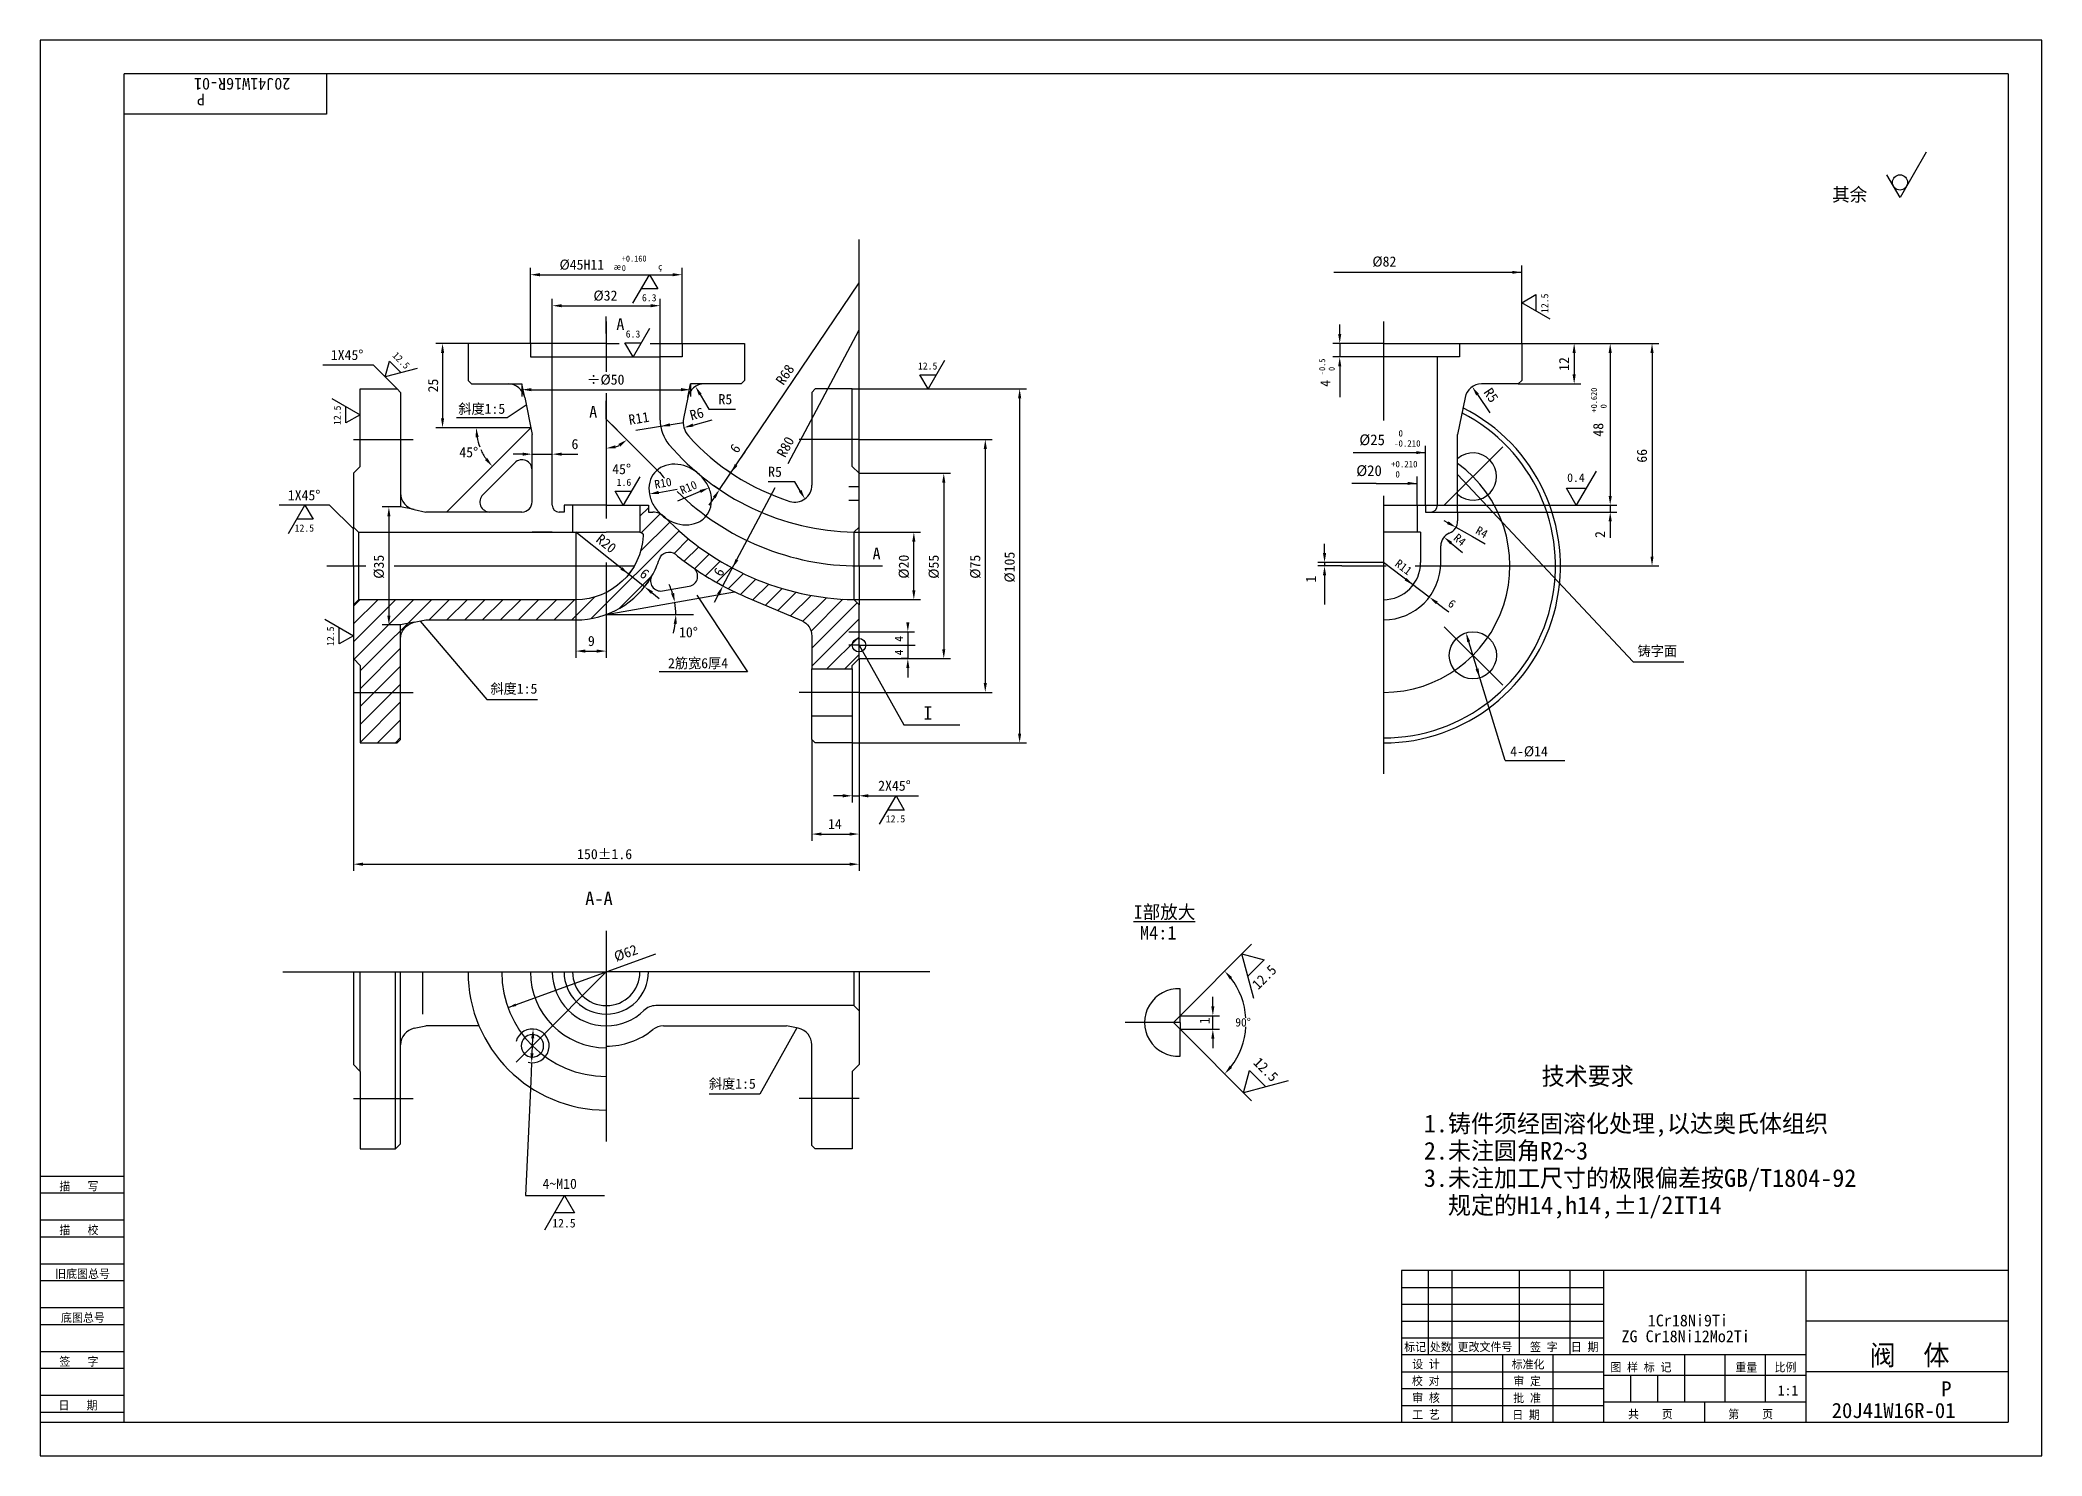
# Model space of a CAD drawing. Header units: metres. Extents: x 0 to 594, y 0 to 420.
import ezdxf

# ---------------------------------------------------------------- set-up
doc = ezdxf.new("R2010")
doc.units = ezdxf.units.M
for name, color, linetype in [('C', 6, 'Continuous'), ('D', 1, 'Continuous'), ('FL', 5, 'Continuous'), ('T', 7, 'Continuous'), ('TL', 4, 'Continuous')]:
    doc.layers.add(name, color=color, linetype=linetype)

# ---------------------------------------------------------------- blocks, each defined once
blk = doc.blocks.new('TUKUN2')
at = {"layer": 'FL'}
for p, q in [((0, 420), (0, 0)), ((594, 420), (0, 420)), ((594, 0), (594, 420)), ((0, 78), (25, 78)), ((0, 70), (25, 70)), ((0, 65), (25, 65)), ((0, 57), (25, 57)), ((412, 30), (412, 55)), ((419, 10), (419, 55)), ((439, 30), (439, 55)), ((454, 30), (454, 55)), ((0, 52), (25, 52)), ((404, 50), (464, 50)), ((0, 44), (25, 44)), ((404, 45), (464, 45)), ((0, 39), (25, 39)), ((404, 40), (464, 40)), ((0, 31), (25, 31)), ((404, 35), (464, 35)), ((449, 10), (449, 30)), ((0, 26), (25, 26)), ((404, 25), (464, 25)), ((0, 18), (25, 18)), ((404, 20), (464, 20)), ((0, 13), (25, 13)), ((404, 15), (464, 15)), ((0, 0), (594, 0))]:
    blk.add_line(p, q, dxfattribs=at)
at = {"layer": 'TL'}
for p, q in [((25, 10), (25, 410)), ((584, 410), (25, 410)), ((85, 410), (85, 398)), ((584, 410), (584, 10)), ((85, 398), (25, 398)), ((0, 83), (25, 83)), ((404, 55), (404, 10)), ((584, 55), (404, 55)), ((464, 10), (464, 55)), ((524, 10), (524, 55)), ((584, 40), (524, 40)), ((524, 30), (404, 30)), ((434, 10), (434, 30)), ((488, 16), (488, 30)), ((500, 16), (500, 30)), ((512, 16), (512, 30)), ((464, 24), (524, 24)), ((472, 16), (472, 24)), ((480, 16), (480, 24)), ((584, 25), (524, 25)), ((524, 16), (464, 16)), ((494, 10), (494, 16)), ((0, 10), (584, 10))]:
    blk.add_line(p, q, dxfattribs=at)
at = {"layer": 'T'}
for s, p in [('描   写', (5.74, 78.76)), ('描   校', (5.74, 65.76)), ('旧底图总号', (4.49, 52.76)), ('底图总号', (6.22, 39.76)), ('标记', (404.75, 31.07)), ('处数', (412.38, 31.07)), ('更改文件号', (420.61, 31.07)), ('签 字', (442.1, 31.07)), ('日 期', (454.23, 31.07)), ('签   字', (5.74, 26.76)), ('校 对', (407.05, 20.99)), ('设 计', (407.14, 25.99)), ('标准化', (436.65, 25.93)), ('审 定', (437.13, 20.93)), ('图 样 标 记', (465.95, 25.04)), ('重量', (503.03, 25.04)), ('比例', (514.64, 25.04)), ('审 核', (407.14, 15.99)), ('批 准', (437.13, 15.93)), ('日   期', (5.45, 13.76)), ('工 艺', (407.14, 10.99)), ('日 期', (436.84, 10.93)), ('共    页', (471.18, 11.13)), ('第    页', (500.9, 11.13))]:
    blk.add_text(s, height=2.5, dxfattribs=at).set_placement(p)

msp = doc.modelspace()

# ---------------------------------------------------------------- linework, layer by layer
for p, q in [((178, 278.76), (180.5, 281.26)), ((178.43, 273.89), (184.02, 279.48)), ((163.55, 248.4), (189.59, 274.44)), ((178.18, 268.34), (186.85, 277.01)), ((188.16, 267.71), (192.45, 272)), ((191.15, 265.39), (195.43, 269.68)), ((194.23, 263.17), (198.55, 267.49)), ((197.43, 261.07), (201.79, 265.43)), ((200.75, 259.09), (205.17, 263.51)), ((204.21, 257.24), (208.7, 261.73)), ((171.85, 251.39), (181.61, 261.15)), ((207.8, 255.53), (212.37, 260.1)), ((211.51, 253.94), (216.2, 258.62)), ((215.23, 252.36), (220.2, 257.32)), ((218.95, 250.77), (224.38, 256.2)), ((93, 246.8), (100.2, 254)), ((93, 241.49), (105.51, 254)), ((93, 252.1), (94.9, 254)), ((93.16, 236.34), (110.81, 254)), ((95, 232.89), (116.11, 254)), ((115.42, 248), (121.42, 254)), ((120.72, 248), (126.72, 254)), ((126.02, 248), (132.02, 254)), ((131.33, 248), (137.33, 254)), ((136.63, 248), (142.63, 254)), ((141.93, 248), (147.93, 254)), ((147.24, 248), (153.24, 254)), ((152.54, 248), (158.54, 254)), ((157.84, 248), (164.66, 254.82)), ((222.67, 249.19), (228.76, 255.28)), ((226.38, 247.59), (233.37, 254.58)), ((228.77, 244.68), (238.23, 254.14)), ((229, 239.61), (242.45, 253.06)), ((229, 234.3), (243, 248.3)), ((95, 227.58), (107, 239.58)), ((233.5, 233.5), (243, 243)), ((238.8, 233.5), (243, 237.7)), ((95, 222.28), (107, 234.28)), ((95, 216.98), (107, 228.98)), ((95, 211.67), (107, 223.67)), ((100.13, 211.5), (107, 218.37)), ((105.43, 211.5), (107, 213.07))]:
    msp.add_line(p, q)
at = {"layer": 'C'}
for p, q in [((168, 336.47), (168, 321.6)), ((398.63, 336.47), (398.63, 307.13)), ((168, 315.21), (168, 278.07)), ((168, 307.56), (183.79, 291.77)), ((93, 301.5), (110.72, 301.5)), ((243, 301.5), (225.28, 301.5)), ((416.66, 282.03), (433.99, 299.36)), ((243, 287.5), (240, 287.5)), ((240, 283.5), (243, 283.5)), ((398.63, 284.83), (398.63, 202.33)), ((85.14, 264), (96.65, 264)), ((105.05, 264), (176.32, 264)), ((168, 264.99), (168, 244.46)), ((243, 264), (247.51, 264)), ((386.22, 264), (399.38, 264)), ((408.03, 264), (458.4, 264)), ((240, 244.5), (243, 244.5)), ((416.66, 245.97), (433.99, 228.64)), ((243, 240.5), (240, 240.5)), ((93, 226.5), (110.72, 226.5)), ((243, 226.5), (225.28, 226.5)), ((168, 155.76), (168, 93.28)), ((72, 143.57), (168, 143.57)), ((168, 143.57), (146.79, 122.36)), ((264, 143.57), (168, 143.57)), ((338.27, 128.57), (322, 128.57)), ((146.79, 122.36), (141.23, 116.81)), ((93, 106.07), (110.72, 106.07)), ((243, 106.07), (225.28, 106.07))]:
    msp.add_line(p, q, dxfattribs=at)
for centre, radius, start, end in [((243, 341), 77, 219.74, 221.44), ((398.63, 264), 37.5, 270, 54.08), ((243, 341), 77, 225.49, 270), ((168, 143.57), 31, 180, 270)]:
    msp.add_arc(centre, radius, start, end, dxfattribs=at)
at = {"layer": 'D'}
for p, q in [((559.69, 386.78), (551.88, 373.26)), ((551.88, 373.26), (547.98, 380.02)), ((243, 291.5), (243, 360.8)), ((145.5, 330), (145.5, 352.39)), ((190.5, 330), (190.5, 352.39)), ((383.84, 351.1), (439.63, 351.1)), ((439.63, 349.34), (439.63, 353.1)), ((439.63, 330), (439.63, 351.81)), ((148.3, 350.39), (187.7, 350.39)), ((175.94, 341.94), (180.82, 350.39)), ((183.26, 346.16), (178.38, 346.16)), ((180.82, 350.39), (183.26, 346.16)), ((201.62, 286.65), (243, 348)), ((152, 326), (152, 343.2)), ((154.8, 341.2), (181.2, 341.2)), ((184, 326), (184, 343.2)), ((439.63, 342.08), (443.86, 344.51)), ((448.08, 337.2), (439.63, 342.08)), ((443.86, 344.51), (443.86, 339.64)), ((180.88, 334.45), (176, 326)), ((221.95, 294.43), (243, 334)), ((385.64, 332.8), (385.64, 335.6)), ((127, 330), (117.43, 330)), ((119.43, 327.2), (119.43, 307.8)), ((173.56, 330.22), (178.44, 330.22)), ((176, 326), (173.56, 330.22)), ((398.63, 330), (383.64, 330)), ((385.64, 330), (385.64, 326)), ((439.63, 330), (457.2, 330)), ((455.2, 327.2), (455.2, 320.8)), ((457.2, 330), (467.89, 330)), ((465.89, 327.2), (465.89, 284.8)), ((467.89, 330), (480.3, 330)), ((478.3, 327.2), (478.3, 266.8)), ((98.93, 323.57), (83.93, 323.57)), ((106, 316.5), (98.93, 323.57)), ((102.44, 320.06), (103.7, 324.77)), ((111.86, 322.59), (102.44, 320.06)), ((103.7, 324.77), (107.15, 321.32)), ((268.4, 324.95), (263.52, 316.5)), ((398.63, 326), (383.64, 326)), ((385.64, 323.2), (385.64, 320.4)), ((138.9, 318), (143, 318)), ((143, 318), (143, 314.29)), ((143.8, 313.98), (143, 318)), ((145.8, 316.29), (190.2, 316.29)), ((192.2, 313.98), (193, 318)), ((193, 318), (193, 314.29)), ((197.1, 318), (193, 318)), ((195.89, 314.84), (198.42, 310.47)), ((241, 316.5), (292.66, 316.5)), ((263.52, 316.5), (261.08, 320.72)), ((261.08, 320.72), (265.96, 320.72)), ((385.64, 320.4), (385.64, 314.02)), ((426.51, 314.83), (430.14, 309.4)), ((438.63, 318), (457.2, 318)), ((86.55, 313.72), (95, 308.85)), ((90.78, 306.41), (90.78, 311.29)), ((144.26, 311.72), (138.57, 307.98)), ((198.42, 310.47), (201.22, 310.47)), ((201.22, 310.47), (206.31, 310.47)), ((290.66, 313.7), (290.66, 214.3)), ((95, 308.85), (90.78, 306.41)), ((145.6, 305), (117.43, 305)), ((138.57, 307.98), (123.57, 307.98)), ((176.83, 304.23), (190.9, 306.53)), ((193.75, 305.77), (199.42, 307.31)), ((143.2, 297.16), (140.4, 297.16)), ((146, 297.16), (146, 299.16)), ((146, 297.16), (152, 297.16)), ((152, 297.16), (152, 299.16)), ((154.8, 297.16), (157.6, 297.16)), ((157.6, 297.16), (159.55, 297.16)), ((208.1, 296.27), (209.19, 297.88)), ((243, 301.5), (282.47, 301.5)), ((280.47, 298.7), (280.47, 229.3)), ((389.63, 297.62), (411.13, 297.62)), ((411.13, 297.22), (411.13, 299.62)), ((411.13, 282), (411.13, 299.03)), ((204.97, 291.63), (203.32, 292.75)), ((243, 291.5), (270.15, 291.5)), ((420.63, 291.14), (472.74, 235.58)), ((461.69, 292.14), (455.84, 282)), ((107, 285.6), (107, 281.5)), ((170.63, 286.22), (175.51, 286.22)), ((173.07, 282), (170.63, 286.22)), ((177.95, 290.45), (173.07, 282)), ((183.56, 285.82), (189.01, 286.82)), ((195.89, 286.09), (189.16, 283.24)), ((201.62, 286.65), (199.96, 287.77)), ((202.62, 258.07), (218.15, 287.27)), ((221.14, 288.94), (216.05, 288.94)), ((223.94, 288.94), (221.14, 288.94)), ((225.52, 286.3), (223.94, 288.94)), ((268.15, 288.7), (268.15, 239.3)), ((396.46, 288.49), (389.22, 288.49)), ((396.46, 288.49), (408.63, 288.49)), ((408.63, 287.59), (408.63, 290.49)), ((408.63, 282), (408.63, 289.29)), ((452.91, 287.07), (458.77, 287.07)), ((455.84, 282), (452.91, 287.07)), ((85.93, 282.07), (70.93, 282.07)), ((73.7, 273.62), (78.58, 282.07)), ((78.58, 282.07), (81.02, 277.85)), ((93, 275), (85.93, 282.07)), ((107, 281.5), (101.51, 281.5)), ((111.02, 280.7), (107, 281.5)), ((200.05, 284.33), (198.49, 282.01)), ((411.13, 282), (467.89, 282)), ((412.63, 280), (467.89, 280)), ((465.89, 282), (465.89, 280)), ((465.89, 282), (467.89, 282)), ((81.02, 277.85), (76.14, 277.85)), ((103.51, 278.7), (103.51, 249.3)), ((179.36, 257.84), (159, 274)), ((159, 274), (159, 272.59)), ((241.5, 274.02), (261.27, 274.02)), ((417.68, 276.83), (416.63, 277.42)), ((420.12, 275.46), (425.01, 272.72)), ((465.89, 277.2), (465.89, 274.4)), ((465.89, 274.4), (465.89, 272.31)), ((159, 272.59), (159, 236.75)), ((259.27, 256.81), (259.27, 271.22)), ((381.13, 267.8), (381.13, 270.6)), ((418.71, 270.77), (422.06, 267.97)), ((425.01, 272.72), (428.82, 270.59)), ((174.67, 261.57), (175.91, 263.13)), ((205.44, 263.37), (203.67, 264.31)), ((395.07, 265), (379.13, 265)), ((386.22, 264), (379.13, 264)), ((381.13, 265), (381.13, 264)), ((398.63, 265), (395.07, 265)), ((412.2, 254.76), (398.63, 265)), ((458.4, 264), (480.3, 264)), ((179.36, 257.84), (180.61, 259.4)), ((181.56, 256.09), (183.75, 254.35)), ((201.31, 255.6), (199.99, 253.13)), ((202.62, 258.07), (200.85, 259.01)), ((381.13, 261.2), (381.13, 258.4)), ((381.13, 258.4), (381.13, 252.6)), ((168, 249.61), (193.86, 249.61)), ((194.9, 255.35), (209.96, 232.64)), ((241.5, 254.01), (261.27, 254.01)), ((414.44, 253.07), (416.67, 251.39)), ((416.67, 251.39), (417.98, 250.4)), ((84.55, 248.18), (93, 243.3)), ((88.78, 240.86), (88.78, 245.74)), ((107, 246.5), (101.51, 246.5)), ((111.02, 247.3), (107, 246.5)), ((107, 242.4), (107, 246.5)), ((112.75, 247.65), (132.61, 224.38)), ((168, 244.46), (168, 236.75)), ((243, 244.5), (259.48, 244.5)), ((257.48, 244.5), (257.48, 236.5)), ((93, 243.3), (88.78, 240.86)), ((161.8, 238.75), (165.2, 238.75)), ((243, 240.5), (256.35, 216.89)), ((243, 240.5), (259.67, 240.5)), ((434.69, 206.3), (423.92, 241.5)), ((93, 236.5), (93, 173.53)), ((189.96, 232.64), (183.71, 232.64)), ((209.96, 232.64), (189.96, 232.64)), ((243, 236.5), (243, 193.82)), ((243, 236.5), (270.15, 236.5)), ((257.48, 236.5), (255.48, 236.5)), ((257.48, 233.7), (257.48, 230.9)), ((472.74, 235.58), (487.74, 235.58)), ((243, 226.5), (282.47, 226.5)), ((132.61, 224.38), (147.61, 224.38)), ((256.35, 216.89), (272.89, 216.89)), ((229, 212.5), (229, 182.47)), ((241, 211.5), (292.66, 211.5)), ((241, 211.5), (241, 193.82)), ((434.69, 206.3), (452.47, 206.3)), ((238.2, 195.82), (235.4, 195.82)), ((241, 195.82), (243, 195.82)), ((243, 193.82), (243, 182.47)), ((245.8, 195.82), (248.6, 195.82)), ((248.6, 195.82), (260.69, 195.82)), ((249.1, 187.37), (253.98, 195.82)), ((256.42, 191.6), (251.54, 191.6)), ((253.98, 195.82), (256.42, 191.6)), ((231.8, 184.47), (240.2, 184.47)), ((243, 182.47), (243, 173.53)), ((95.8, 175.53), (240.2, 175.53)), ((138.86, 132.99), (182.7, 148.91)), ((338.27, 130.57), (359.48, 151.79)), ((360.15, 135.73), (356.62, 148.92)), ((356.62, 148.92), (363.21, 147.15)), ((363.21, 147.15), (358.38, 142.32)), ((347.99, 133.37), (347.99, 136.17)), ((224.59, 126.95), (213.58, 107.32)), ((338.27, 130.57), (349.99, 130.57)), ((338.27, 126.57), (359.48, 105.36)), ((338.27, 126.57), (349.99, 126.57)), ((347.99, 126.57), (347.99, 130.57)), ((145.98, 119.46), (146.18, 123.85)), ((347.99, 123.77), (347.99, 120.97)), ((145.85, 116.66), (145.59, 111.06)), ((357.1, 107.75), (358.87, 114.34)), ((358.87, 114.34), (363.7, 109.51)), ((145.59, 111.06), (144.04, 77.23)), ((213.58, 107.32), (198.58, 107.32)), ((370.29, 111.28), (357.1, 107.75)), ((144.04, 77.23), (167.45, 77.23)), ((149.76, 67.09), (155.62, 77.23)), ((155.62, 77.23), (158.55, 72.16)), ((158.55, 72.16), (152.69, 72.16))]:
    msp.add_line(p, q, dxfattribs=at)
msp.add_lwpolyline([(195.26, 291.46, 0.08), (191.86, 293.49, 0.09), (188.31, 294.19, 0.1), (184.85, 293.51, 0.12), (182.32, 291.65, 0.12), (180.9, 288.84, 0.1), (180.8, 285.32, 0.09), (182.08, 281.93, 0.08), (184.65, 278.91, 0.08), (188.05, 276.88, 0.09), (191.6, 276.18, 0.1), (195.06, 276.86, 0.12), (197.59, 278.73, 0.12), (199.01, 281.53, 0.1), (199.1, 285.06, 0.09), (197.83, 288.44, 0.08)], format="xyb", close=True, dxfattribs=at)
msp.add_circle((551.88, 377.77), 2.25, dxfattribs=at)
for centre, radius, start, end in [((145.6, 305), 16.16, 189.94, 200.57), ((145.6, 305), 16.16, 203.59, 215.06), ((168, 307.56), 8.69, 288.55, 296.45), ((168, 249.61), 20.67, 17.77, 25.54), ((168, 249.61), 20.67, 0, 10), ((168, 249.61), 20.67, 344.46, 352.23), ((336.27, 128.57), 21.56, 3.74, 37.55), ((336.27, 128.57), 21.56, 322.45, 356.61)]:
    msp.add_arc(centre, radius, start, end, dxfattribs=at)
for points in [[(148.3, 350.86), (148.3, 349.92), (145.5, 350.39)], [(187.7, 350.86), (187.7, 349.92), (190.5, 350.39)], [(436.83, 351.55), (439.63, 351.1), (436.83, 350.65)], [(154.8, 341.66), (154.8, 340.73), (152, 341.2)], [(181.2, 341.66), (181.2, 340.73), (184, 341.2)], [(385.17, 332.8), (386.1, 332.8), (385.64, 330)], [(118.97, 327.2), (119.9, 327.2), (119.43, 330)], [(454.73, 327.2), (455.66, 327.2), (455.2, 330)], [(465.42, 327.2), (466.36, 327.2), (465.89, 330)], [(477.84, 327.2), (478.77, 327.2), (478.3, 330)], [(385.17, 323.2), (386.1, 323.2), (385.64, 326)], [(454.73, 320.8), (455.66, 320.8), (455.2, 318)], [(145.8, 316.76), (145.8, 315.83), (143, 316.29)], [(190.2, 316.76), (190.2, 315.83), (193, 316.29)], [(195.48, 314.6), (196.29, 315.07), (194.48, 317.26)], [(290.19, 313.7), (291.13, 313.7), (290.66, 316.5)], [(426.12, 314.57), (426.89, 315.09), (424.95, 317.16)], [(118.97, 307.8), (119.9, 307.8), (119.43, 305)], [(129.21, 302.17), (130.14, 302.25), (129.44, 305)], [(186.98, 305.41), (186.83, 306.33), (184.14, 305.42)], [(193.87, 305.32), (193.63, 306.22), (191.05, 305.04)], [(143.2, 297.63), (143.2, 296.7), (146, 297.16)], [(154.8, 297.63), (154.8, 296.7), (152, 297.16)], [(170.84, 298.87), (170.69, 299.79), (168, 298.88)], [(171.6, 300.17), (172.14, 299.41), (174.14, 301.42)], [(280.01, 298.7), (280.94, 298.7), (280.47, 301.5)], [(408.33, 298.07), (411.13, 297.62), (408.33, 297.17)], [(132.73, 296.02), (132.01, 295.42), (134.17, 293.57)], [(206.93, 293.69), (206.15, 294.21), (204.97, 291.63)], [(267.68, 288.7), (268.61, 288.7), (268.15, 291.5)], [(183.64, 285.36), (183.47, 286.28), (180.8, 285.32)], [(196.07, 285.66), (195.71, 286.52), (198.47, 287.18)], [(199.67, 284.59), (200.44, 284.07), (201.62, 286.65)], [(225.92, 286.54), (225.12, 286.06), (226.95, 283.9)], [(405.83, 288.94), (408.63, 288.49), (405.83, 288.04)], [(103.04, 278.7), (103.97, 278.7), (103.51, 281.5)], [(465.42, 284.8), (466.36, 284.8), (465.89, 282)], [(465.42, 277.2), (466.36, 277.2), (465.89, 280)], [(258.8, 271.22), (259.73, 271.22), (259.27, 274.02)], [(417.45, 276.42), (417.91, 277.24), (420.12, 275.46)], [(380.66, 267.8), (381.6, 267.8), (381.13, 265)], [(418.41, 270.41), (419.01, 271.13), (416.56, 272.57)], [(172.18, 262.94), (172.76, 263.67), (174.67, 261.57)], [(207.16, 265.62), (206.34, 266.06), (205.44, 263.37)], [(380.66, 261.2), (381.6, 261.2), (381.13, 264)], [(477.84, 266.8), (478.77, 266.8), (478.3, 264)], [(181.85, 256.46), (181.27, 255.73), (179.36, 257.84)], [(188.14, 256.03), (187.23, 255.8), (188.36, 253.2)], [(200.89, 255.82), (201.72, 255.38), (202.62, 258.07)], [(258.8, 256.81), (259.73, 256.81), (259.27, 254.01)], [(404.9, 259.69), (405.46, 260.43), (407.41, 258.37)], [(188.01, 246.85), (188.94, 246.78), (188.67, 249.61)], [(414.72, 253.45), (414.16, 252.7), (412.2, 254.76)], [(103.04, 249.3), (103.97, 249.3), (103.51, 246.5)], [(257.02, 247.3), (257.95, 247.3), (257.48, 244.5)], [(423.47, 241.36), (424.36, 241.64), (423.1, 244.18)], [(161.8, 239.21), (161.8, 238.28), (159, 238.75)], [(165.2, 239.21), (165.2, 238.28), (168, 238.75)], [(267.68, 239.3), (268.61, 239.3), (268.15, 236.5)], [(257.02, 233.7), (257.95, 233.7), (257.48, 236.5)], [(425.93, 233.33), (426.82, 233.6), (427.2, 230.79)], [(280.01, 229.3), (280.94, 229.3), (280.47, 226.5)], [(290.19, 214.3), (291.13, 214.3), (290.66, 211.5)], [(238.2, 196.29), (238.2, 195.35), (241, 195.82)], [(245.8, 196.29), (245.8, 195.35), (243, 195.82)], [(231.8, 184.94), (231.8, 184.01), (229, 184.47)], [(240.2, 184.94), (240.2, 184.01), (243, 184.47)], [(95.8, 175.99), (95.8, 175.06), (93, 175.53)], [(240.2, 175.99), (240.2, 175.06), (243, 175.53)], [(353.01, 141.41), (353.71, 142.02), (351.51, 143.82)], [(141.05, 134.2), (138.86, 132.99), (141.32, 133.46)], [(347.52, 133.37), (348.45, 133.37), (347.99, 130.57)], [(146.65, 123.83), (145.71, 123.87), (146.31, 126.65)], [(347.52, 123.77), (348.45, 123.77), (347.99, 126.57)], [(146.44, 119.43), (145.51, 119.48), (145.85, 116.66)], [(353.71, 115.13), (353.01, 115.74), (351.51, 113.33)]]:
    msp.add_solid(points, dxfattribs=at)
at = {"layer": 'FL'}
msp.add_circle((243, 240.5), 2, dxfattribs=at)
for centre, radius, start, end in [((337.75, 128.57), 10.01, 87.03, 272.97), ((146.08, 121.65), 5, 255, 165)]:
    msp.add_arc(centre, radius, start, end, dxfattribs=at)
at = {"layer": 'TL'}
for p, q in [((168, 333), (168, 338)), ((127, 330), (127, 319)), ((145.5, 330), (127, 330)), ((168, 330), (145.5, 330)), ((145.5, 330), (145.5, 326)), ((168, 330), (171.87, 330)), ((181.06, 330), (190.5, 330)), ((190.5, 330), (209, 330)), ((190.5, 330), (190.5, 326)), ((209, 330), (209, 319)), ((398.63, 330), (421.13, 330)), ((421.13, 330), (439.63, 330)), ((421.13, 330), (421.13, 326)), ((439.63, 330), (439.63, 319)), ((145.5, 326), (152, 326)), ((152, 282), (152, 326)), ((152, 326), (184, 326)), ((184, 307.2), (184, 326)), ((190.5, 326), (184, 326)), ((414.63, 326), (398.63, 326)), ((421.13, 326), (414.63, 326)), ((414.63, 282), (414.63, 326)), ((95, 293.5), (95, 316.5)), ((95, 316.5), (106, 316.5)), ((107, 315.5), (106, 316.5)), ((107, 315.5), (107, 285.6)), ((128, 318), (127, 319)), ((128, 318), (138.9, 318)), ((208, 318), (197.1, 318)), ((209, 319), (208, 318)), ((229, 315.5), (230, 316.5)), ((229, 315.5), (229, 287.93)), ((241, 316.5), (230, 316.5)), ((241, 293.5), (241, 316.5)), ((438.63, 318), (427.73, 318)), ((438.63, 318), (439.63, 319)), ((143.8, 313.98), (146, 303)), ((168, 307.56), (168, 313)), ((192.2, 313.98), (190.96, 307.78)), ((422.83, 313.98), (420.63, 303)), ((145.6, 305), (120.6, 280)), ((146, 292.5), (146, 303)), ((168, 307.56), (171.24, 304.33)), ((420.63, 292.5), (420.63, 303)), ((93, 291.5), (95, 293.5)), ((140.88, 294.62), (131.38, 285.12)), ((146, 283), (146, 292.5)), ((243, 291.5), (241, 293.5)), ((243, 275.52), (243, 291.5)), ((420.63, 280), (420.63, 292.5)), ((111.02, 280.7), (114.5, 280)), ((133.5, 280), (114.5, 280)), ((143, 280), (133.5, 280)), ((155.5, 280), (154, 280)), ((158, 282), (155.5, 282)), ((155.5, 282), (155.5, 280)), ((168, 282), (158, 282)), ((158, 282), (158, 274)), ((158, 282), (158, 282)), ((168, 282), (178, 282)), ((178, 282), (178, 282)), ((178, 282), (178, 274)), ((178, 282), (180.5, 282)), ((180.5, 282), (180.5, 280)), ((180.5, 280), (181.81, 280)), ((398.63, 282), (408.63, 282)), ((408.63, 282), (408.63, 282)), ((408.63, 282), (408.63, 274)), ((408.63, 282), (411.13, 282)), ((411.13, 282), (411.13, 280)), ((411.13, 280), (412.63, 280)), ((420.63, 280), (420.63, 277.42)), ((93, 264), (93, 275.5)), ((94.5, 274), (94.5, 254)), ((152, 274), (146, 274)), ((158, 274), (168, 274)), ((178, 274), (168, 274)), ((177.97, 274), (178, 274)), ((241.5, 274.02), (243, 275.52)), ((241.5, 274.02), (241.5, 254.01)), ((243, 264), (243, 275.52)), ((408.63, 274), (398.63, 274)), ((409.63, 274), (408.63, 274)), ((409.63, 274), (409.63, 265)), ((415.63, 265), (415.63, 270)), ((93, 264), (93, 252.5)), ((243, 264), (243, 252.51)), ((245, 264), (250, 264)), ((168, 249.61), (206.09, 256.32)), ((184.67, 256.61), (192.65, 258.02)), ((94.5, 254), (93, 252.5)), ((241.5, 254.01), (243, 252.51)), ((229, 219.5), (229, 233.5)), ((241, 233.5), (241, 219.5)), ((229, 219.5), (241, 219.5)), ((229, 212.5), (229, 219.5)), ((241, 219.5), (241, 211.5)), ((230, 211.5), (229, 212.5)), ((241, 211.5), (230, 211.5)), ((93, 143.57), (93, 132.57)), ((95, 114.07), (95, 143.57)), ((105.5, 91.07), (105.5, 143.57)), ((107, 92.57), (107, 143.57)), ((113.59, 131), (113.59, 143.57)), ((241.5, 143.57), (241.5, 133.57)), ((243, 143.57), (243, 132.57)), ((93, 132.57), (93, 116.07)), ((241.5, 133.57), (182.7, 133.57)), ((241.5, 133.57), (243, 132.07)), ((243, 132.57), (243, 116.07)), ((111.02, 126.88), (114.5, 127.57)), ((130.25, 127.57), (114.5, 127.57)), ((184.97, 127.57), (221.5, 127.57)), ((224.98, 126.88), (221.5, 127.57)), ((229, 92.07), (229, 121.97)), ((93, 116.07), (95, 114.07)), ((95, 114.07), (95, 91.07)), ((243, 116.07), (241, 114.07)), ((241, 114.07), (241, 91.07)), ((95, 91.07), (105.5, 91.07)), ((105.5, 91.07), (107, 92.57)), ((230, 91.07), (229, 92.07)), ((241, 91.07), (230, 91.07))]:
    msp.add_line(p, q, dxfattribs=at)
for points in [[(93, 291.5), (93, 275.5), (94.5, 274), (158, 274)], [(338.27, 118.57), (338.27, 126.57), (336.27, 128.57), (338.27, 130.57), (338.27, 138.57)], [(338.27, 128.57), (338.27, 130.57)], [(338.27, 128.57), (338.27, 126.57)]]:
    msp.add_lwpolyline(points, dxfattribs=at)
for points in [[(177.97, 274, -0.43), (178.97, 272.95, -0.4), (159, 254), (94.5, 254)], [(93, 252.5), (93, 236.5), (95, 234.5), (95, 211.5), (106, 211.5), (107, 212.5), (107, 242.4, -0.36), (111.02, 247.3), (114.5, 248), (159, 248, 0.27), (181.55, 261.06, 0.05), (183.76, 266.06, -0.53), (188.51, 267.46, 0.02), (193.85, 263.43, 0.05), (209.34, 254.86), (225.96, 247.79, -0.3), (229, 243.19), (229, 233.5), (241, 233.5), (241, 234.5), (243, 236.5), (243, 252.51)], [(149.41, 121.65, 1), (142.75, 121.65, 1), (149.41, 121.65, 1)]]:
    msp.add_lwpolyline(points, format="xyb", dxfattribs=at)
msp.add_circle((425.15, 237.48), 7, dxfattribs=at)
for centre, radius, start, end in [((138.9, 313), 5, 11.31, 90), ((197.1, 313), 5, 90, 168.69), ((427.73, 313), 5, 90, 168.69), ((398.63, 264), 52.5, 270, 63.31), ((398.63, 264), 51, 270, 62.85), ((195, 307.2), 11, 180, 220.37), ((196.84, 306.61), 6, 168.69, 221.88), ((243, 348), 74, 220.37, 268.84), ((243, 348), 68, 221.88, 252.45), ((425.15, 290.52), 7, 229.82, 130.18), ((143, 292.5), 3, 0, 135), ((112, 285.6), 5, 180, 258.69), ((133.5, 283), 3, 135, 270), ((224, 287.93), 5, 252.45, 0), ((143, 283), 3, 270, 0), ((154, 282), 2, 180, 270), ((181.81, 275), 5, 43.96, 90), ((412.63, 282), 2, 270, 360), ((243, 334), 80, 223.96, 268.93), ((419.63, 270), 4, 112.02, 180), ((416.63, 277.42), 4, 292.02, 0), ((192.13, 260.97), 3, 280, 55.14), ((398.63, 265), 17, 270, 0), ((398.63, 265), 11, 270, 0), ((184.15, 259.56), 3, 150.14, 280), ((168, 143.57), 41, 180, 270), ((168, 143.57), 22.5, 180, 270), ((168, 143.57), 16, 180, 270), ((168, 143.57), 12.5, 180, 0), ((168, 143.57), 10, 180, 0), ((168, 143.57), 16, 270, 314.42), ((182.7, 128.57), 5, 90, 134.42), ((112, 121.97), 5, 101.31, 180), ((168, 143.57), 22, 270, 308.94), ((184.97, 122.57), 5, 90, 128.94), ((224, 121.97), 5, 0, 78.69)]:
    msp.add_arc(centre, radius, start, end, dxfattribs=at)

# ---------------------------------------------------------------- block references
at = {"layer": 'D'}
msp.add_blockref('TUKUN2', (0, 0), dxfattribs=at)

# ---------------------------------------------------------------- texts
for s, height, rotation, p in [('20J41W16R-01', 3.5, 180, (74.26, 408.72)), ('P', 3.5, 180, (48.93, 404.11)), ('12.5', 2.12, 90, (447.52, 339.04)), ('12.5', 2.12, 315, (104.37, 326.28)), ('R68', 3, 56, (220.55, 317.4)), ('-0.5', 1.8, 90, (381.32, 320.62)), (' 0', 1.8, 90, (384.14, 320.62)), ('12', 3, 90, (453.7, 321.86)), ('25', 3, 90, (118.12, 315.47)), ('4', 3, 90, (382.86, 317.14)), ('R5', 3, 303.77, (428.17, 315.52)), ('+0.620', 1.8, 90, (461.99, 309.53)), ('12.5', 2.12, 90, (89.24, 305.81)), ('R11', 3, 9.28, (174.9, 305.83)), ('R6', 3, 15.17, (193.27, 307.14)), (' 0', 1.8, 90, (464.81, 309.53)), ('48', 3, 90, (463.83, 302.36)), ('6', 3, 56, (206.91, 297.18)), ('R80', 3, 62, (221.05, 295.92)), ('66', 3, 90, (476.8, 294.64)), ('R10', 2.5, 10.37, (182.56, 286.91)), ('R10', 2.5, 22.94, (190.53, 285.17)), ('R20', 3, 321.56, (164.69, 271.4)), ('R4', 2.5, 320.11, (419.16, 271.9)), ('R4', 2.5, 330.74, (425.7, 273.77)), ('2', 3, 90, (464.39, 272.31)), ('%%C105', 3, 90, (289.16, 259.07)), ('%%C35', 3, 90, (102.01, 260.21)), ('6', 3, 321.56, (177.65, 261.17)), ('6', 3, 62, (202.27, 260.6)), ('%%C20', 3, 90, (257.77, 260.23)), ('%%C55', 3, 90, (266.65, 260.21)), ('%%C75', 3, 90, (278.97, 260.21)), ('R11', 2.5, 322.96, (401.78, 264.19)), ('1', 3, 90, (378.58, 259.04)), ('6', 2.5, 322.96, (417.5, 252.33)), ('12.5', 2.12, 90, (87.24, 240.27)), ('4', 2.5, 90, (256.09, 241.51)), ('4', 2.5, 90, (256.09, 237.51)), ('%%C62', 3, 19.96, (170.95, 146.58)), ('12.5', 2.98, 45, (361.42, 138.11)), ('1', 3, 90, (347.05, 128.09)), ('12.5', 2.98, 315, (359.8, 116.46))]:
    msp.add_text(s, height=height, rotation=rotation, dxfattribs=at).set_placement(p)
for s, height, p in [('其余', 4, (531.75, 372.16)), ('%%C45H11', 3, (154.14, 351.89)), ('%%230', 1.8, (170.21, 351.89)), ('+0.160', 1.8, (172.61, 354.29)), ('0', 1.8, (172.61, 351.47)), ('%%231', 1.8, (183.41, 351.89)), ('%%C82', 3, (395.33, 352.81)), ('%%C32', 3, (164.21, 342.7)), ('6.3', 2.12, (178.59, 342.5)), ('A', 3.5, (171, 334)), ('6.3', 2.12, (173.78, 331.76)), ('1X45%%d', 3, (86.28, 325.09)), ('%%247%%c50', 3, (162.21, 317.79)), ('12.5', 2.12, (260.48, 322.26)), ('R5', 3, (201.31, 311.97)), ('斜度1:5', 3, (124.1, 309.13)), ('A', 3.5, (162.94, 307.99)), ('%%C25', 3.2, (391.46, 299.83)), (' 0', 1.92, (401.78, 302.39)), ('45%%d', 3, (124.41, 296.23)), ('6', 3, (157.69, 298.66)), ('-0.210', 1.92, (401.78, 299.39)), ('45%%d', 3, (169.77, 291.23)), ('R5', 3, (216.05, 290.44)), ('%%C20', 3.2, (390.55, 290.68)), ('+0.210', 1.92, (400.87, 293.24)), (' 0', 1.92, (400.87, 290.23)), ('0.4', 2.55, (453.11, 288.92)), ('1X45%%d', 3, (73.52, 283.48)), ('1.6', 2.12, (171.1, 287.76)), ('12.5', 2.12, (75.54, 274.18)), ('A', 3.5, (247.03, 265.94)), ('10%%d', 3, (189.6, 242.84)), ('9', 3, (162.57, 240.25)), ('铸字面', 3, (474.02, 237.27)), ('2筋宽6厚4', 3, (186.33, 233.67)), ('斜度1:5', 3, (133.65, 226.11)), ('I', 4, (262.09, 218.39)), ('4-%%c14', 3, (436.21, 207.53)), ('2X45%%d', 3, (248.69, 197.32)), ('14', 3, (233.79, 185.97)), ('12.5', 2.12, (250.95, 187.93)), ('150%%P1.6', 3, (159.36, 177.03)), ('A-A', 4, (161.76, 163.4)), ('%%UI部放大%%u', 4, (324.47, 159.37)), ('M4:1', 4, (326.34, 153.19)), ('90%%d', 2.5, (354.65, 127.39)), ('技术要求', 5.25, (445.56, 110.04)), ('斜度1:5', 3, (198.46, 108.93)), ('1.铸件须经固溶化处理,以达奥氏体组织', 5.25, (410.61, 95.99)), ('2.未注圆角R2%%1263', 5.25, (410.61, 87.91)), ('3.未注加工尺寸的极限偏差按GB/T1804-92', 5.25, (410.61, 79.82)), ('4%%126M10', 3, (149.09, 79.23)), ('  规定的H14,h14,%%P1/2IT14', 5.25, (410.61, 71.74)), ('12.5', 2.55, (151.98, 67.77)), ('1Cr18Ni9Ti', 3.5, (477.04, 38.43)), ('ZG Cr18Ni12Mo2Ti', 3.5, (469.25, 33.75)), ('阀  体', 6, (542.83, 26.89)), ('1:1', 3, (515.58, 17.93)), ('P', 4.5, (564.11, 17.64)), ('20J41W16R-01', 4.5, (531.61, 11.25))]:
    msp.add_text(s, height=height, dxfattribs=at).set_placement(p)

doc.saveas('drawing.dxf')
